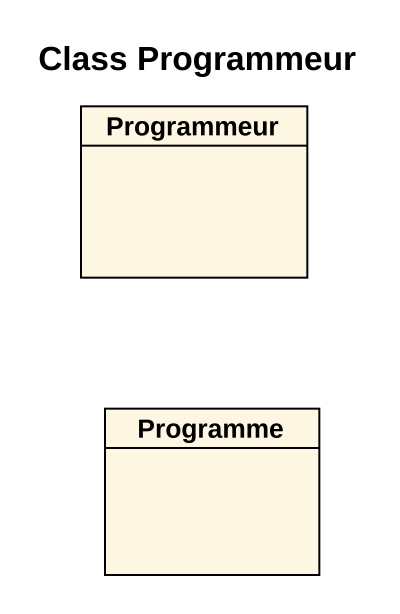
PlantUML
@startuml
title Class Programmeur
hide circle
hide empty members
class Programmeur
class Programme
@enduml
